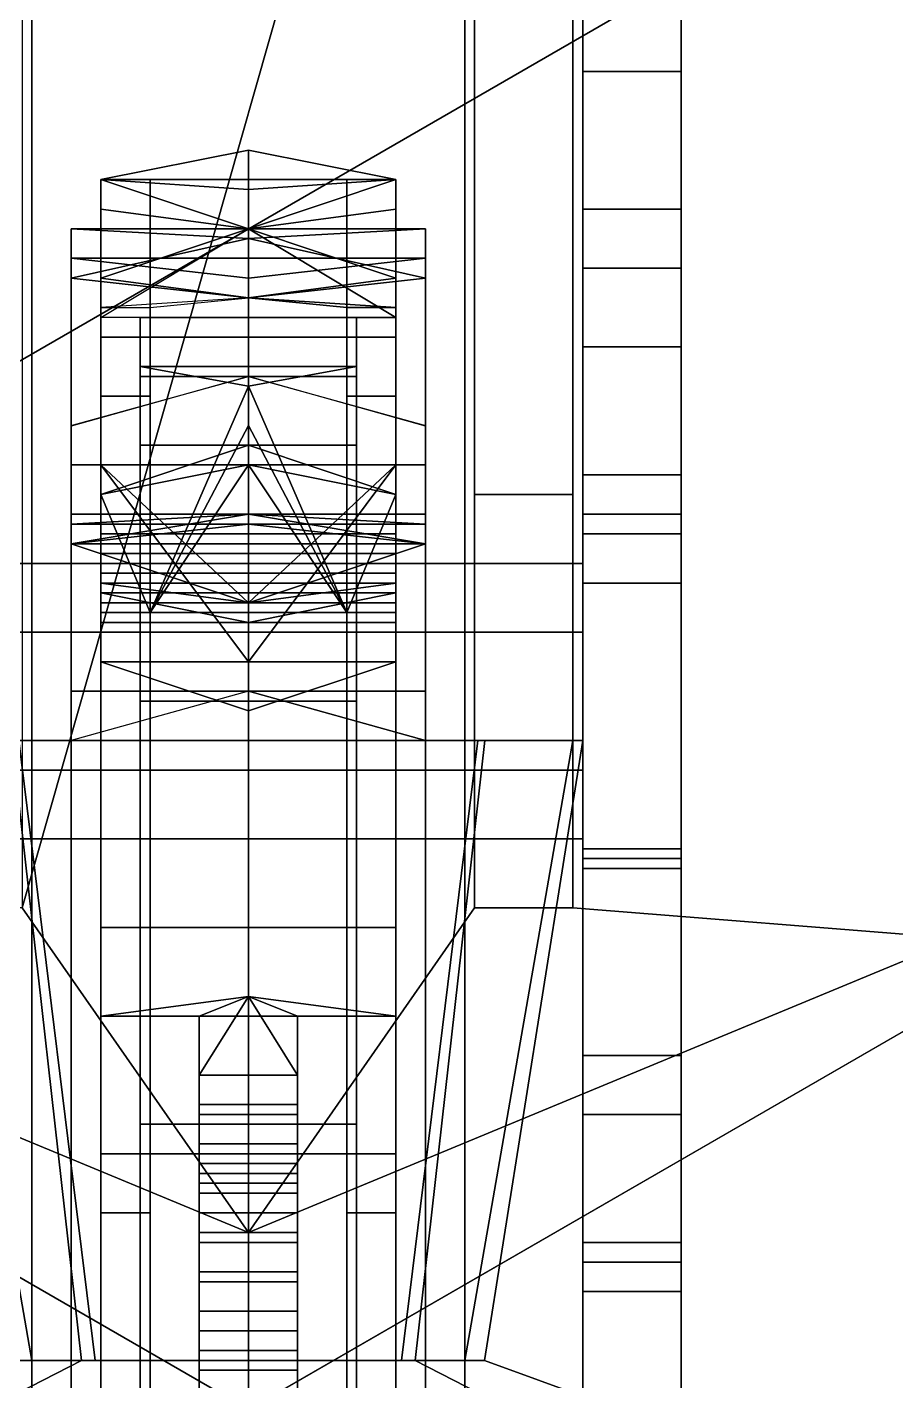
# Model space of a CAD drawing. Header units: millimetres. Extents: x -6 to 6, y -15 to 12.3.
# Drawn here: x -0.225 to 0.658, y -1.171 to 0.205 of the extents above; entities that cross this region are included whole.
import ezdxf

# ---------------------------------------------------------------- set-up
doc = ezdxf.new("R2010")
doc.units = ezdxf.units.MM
for name, color, linetype in [('ag42', 7, 'Continuous'), ('kpist', 7, 'Continuous'), ('ks_m36', 7, 'Continuous'), ('ks_m36_tripod', 3, 'Continuous'), ('ks_turret', 2, 'Continuous'), ('partisan_rifle', 7, 'Continuous'), ('pistol1', 7, 'Continuous'), ('pistol2', 2, 'Continuous'), ('pvg_m42', 7, 'Continuous'), ('rifles_common', 3, 'Continuous')]:
    doc.layers.add(name, color=color, linetype=linetype)

msp = doc.modelspace()

# ---------------------------------------------------------------- linework, layer by layer
at = {"layer": 'ag42'}
for points in [[(-0.18, -0.29, 0.84), (-0.18, -0.29, 0.84), (-0.18, -0.29, 1.23), (-0.18, -0.24, 1.23)], [(0.18, -0.24, 1.23), (0.18, -0.29, 0.84), (-0.18, -0.29, 0.84), (-0.18, -0.24, 1.23)], [(-0.18, -0.24, 1.23), (-0.18, -0.29, 1.23), (0, -0.29, 1.32), (0, -0.24, 1.27)], [(0, -0.24, 1.27), (0.18, -0.24, 1.23), (-0.18, -0.24, 1.23), (0, -0.24, 1.27)], [(0, -0.24, 1.27), (0, -0.29, 1.32), (0.18, -0.29, 1.23), (0.18, -0.24, 1.23)], [(0.18, -0.29, 1.23), (0.18, -0.29, 0.84), (0.18, -0.29, 0.84), (0.18, -0.24, 1.23)], [(-0.18, -0.29, 0.84), (-0.18, -0.3, 0.43), (-0.18, -0.3, 1.23), (-0.18, -0.29, 1.23)], [(0.18, -0.29, 0.84), (0.18, -0.3, 0.43), (-0.18, -0.3, 0.43), (-0.18, -0.29, 0.84)], [(-0.18, -0.29, 1.23), (-0.18, -0.3, 1.23), (0, -0.29, 1.32)], [(-0.18, -0.3, 1.23), (-0.18, -0.32, 1.23), (0, -0.29, 1.32)], [(-0.18, -0.32, 1.23), (-0.18, -0.47, 1.23), (0, -0.47, 1.32), (0, -0.29, 1.32)], [(-0.18, -0.3, 0.43), (-0.18, -0.32, 0.38), (-0.18, -0.32, 1.23), (-0.18, -0.3, 1.23)], [(0.18, -0.3, 0.43), (0, -0.3, 0.36), (0, -0.3, 0.36), (-0.18, -0.3, 0.43)], [(-0.18, -0.3, 0.43), (0, -0.3, 0.36), (0, -0.3, 0.36), (-0.18, -0.32, 0.38)], [(0, -0.3, 0.36), (0, -0.32, 0.3), (0, -0.32, 0.3), (-0.18, -0.32, 0.38)], [(0, -0.29, 1.32), (0, -0.47, 1.32), (0.18, -0.47, 1.23), (0.18, -0.32, 1.23)], [(0.18, -0.3, 1.23), (0, -0.29, 1.32), (0.18, -0.32, 1.23)], [(0.18, -0.29, 1.23), (0, -0.29, 1.32), (0.18, -0.3, 1.23)], [(0.18, -0.3, 0.43), (0.18, -0.32, 0.38), (0.18, -0.32, 0.38), (0, -0.3, 0.36)], [(0, -0.3, 0.36), (0.18, -0.32, 0.38), (0.18, -0.32, 0.38), (0, -0.32, 0.3)], [(0.18, -0.3, 1.23), (0.18, -0.3, 0.43), (0.18, -0.29, 0.84), (0.18, -0.29, 1.23)], [(0.18, -0.32, 1.23), (0.18, -0.32, 0.38), (0.18, -0.3, 0.43), (0.18, -0.3, 1.23)], [(-0.18, -0.32, 0.38), (-0.18, -0.47, 0.42), (-0.18, -0.47, 1.23), (-0.18, -0.32, 1.23)], [(0, -0.38, 0.27), (0, -0.47, 0.27), (-0.18, -0.47, 0.42), (-0.18, -0.32, 0.38)], [(-0.18, -0.32, 0.38), (0, -0.32, 0.3), (0, -0.32, 0.3), (0, -0.38, 0.27)], [(0.18, -0.32, 0.38), (0.18, -0.47, 0.42), (0, -0.47, 0.27), (0, -0.38, 0.27)], [(0, -0.32, 0.3), (0.18, -0.32, 0.38), (0.18, -0.32, 0.38), (0, -0.38, 0.27)], [(0.18, -0.47, 1.23), (0.18, -0.47, 0.42), (0.18, -0.32, 0.38), (0.18, -0.32, 1.23)], [(-0.18, -0.47, 0.42), (-0.18, -0.52, 0.42), (-0.18, -0.52, 1.23), (-0.18, -0.47, 1.23)], [(-0.18, -0.52, 1.23), (-0.18, -1.8, 1.27), (0, -2.2, 1.39), (0, -0.47, 1.32)], [(0, -0.47, 0.27), (0, -0.52, 0.27), (-0.18, -0.52, 0.42), (-0.18, -0.47, 0.42)], [(0.18, -0.47, 0.42), (0.18, -0.52, 0.42), (0, -0.52, 0.27), (0, -0.47, 0.27)], [(0, -0.47, 1.32), (0, -2.2, 1.39), (0.18, -1.8, 1.27), (0.18, -0.52, 1.23)], [(0, -0.47, 1.32), (0.18, -0.52, 1.23), (0.18, -0.47, 1.23)], [(0.18, -0.52, 1.23), (0.18, -0.52, 0.42), (0.18, -0.47, 0.42), (0.18, -0.47, 1.23)], [(-0.18, -0.52, 0.42), (-0.18, -1.8, 0.72), (-0.18, -1.8, 1.27), (-0.18, -0.52, 1.23)], [(0, -0.52, 0.27), (0, -1.8, 0.6), (-0.18, -1.8, 0.72), (-0.18, -0.52, 0.42)], [(0.18, -0.52, 0.42), (0.18, -1.8, 0.72), (0, -1.8, 0.6), (0, -0.52, 0.27)], [(0.18, -1.8, 1.27), (0.18, -1.8, 0.72), (0.18, -0.52, 0.42), (0.18, -0.52, 1.23)]]:
    msp.add_3dface(points, dxfattribs=at)
at = {"layer": 'kpist'}
for points in [[(-0.18, 0, -0.93), (-0.18, -0.03, -1.16), (-0.18, -0.05, 0.07), (-0.18, 0, 0.07)], [(0.18, 0, 0.07), (0.18, 0, -0.93), (-0.18, 0, -0.93), (-0.18, 0, 0.07)], [(0.18, 0, -0.93), (0.18, -0.03, -1.16), (-0.18, -0.03, -1.16), (-0.18, 0, -0.93)], [(-0.18, 0, 0.07), (0, -0.01, 0.14), (0, -0.01, 0.14), (0.18, 0, 0.07)], [(-0.18, -0.05, 0.07), (0, -0.01, 0.14), (0, -0.01, 0.14), (-0.18, 0, 0.07)], [(-0.18, -0.05, 0.07), (0, -0.07, 0.19), (0, -0.07, 0.19), (0, -0.01, 0.14)], [(0.18, 0, 0.07), (0, -0.01, 0.14), (0, -0.01, 0.14), (0.18, -0.05, 0.07)], [(0, -0.01, 0.14), (0, -0.07, 0.19), (0, -0.07, 0.19), (0.18, -0.05, 0.07)], [(0.18, -0.05, 0.07), (0.18, -0.03, -1.16), (0.18, 0, -0.93), (0.18, 0, 0.07)], [(-0.18, -0.03, -1.16), (-0.18, -0.2, -1.12), (-0.18, -1.76, -0.12), (-0.18, -0.05, 0.07)], [(0.18, -0.03, -1.16), (0, -0.05, -1.24), (0, -0.05, -1.24), (-0.18, -0.03, -1.16)], [(0, -0.05, -1.24), (0, -0.15, -1.28), (-0.18, -0.2007, -1.1196), (-0.18, -0.03, -1.16)], [(0.18, -0.03, -1.16), (0.18, -0.2007, -1.1196), (0, -0.15, -1.28), (0, -0.05, -1.24)], [(0.18, -1.76, -0.12), (0.18, -0.2, -1.12), (0.18, -0.03, -1.16), (0.18, -0.05, 0.07)], [(-0.18, -0.05, 0.07), (-0.18, -1.76, -0.12), (0, -1.76, 0.03), (0, -0.07, 0.19)], [(0, -0.07, 0.19), (0, -1.76, 0.03), (0.18, -1.76, -0.12), (0.18, -0.05, 0.07)], [(0, -0.15, -1.28), (0, -2.1, -0.8), (-0.18, -2.1, -0.67), (-0.18, -0.2, -1.12)], [(0.18, -0.2, -1.12), (0.18, -2.1, -0.67), (0, -2.1, -0.8), (0, -0.15, -1.28)], [(-0.18, -0.2, -1.12), (-0.18, -2.1, -0.67), (-0.18, -2.1, -0.34), (-0.18, -1.76, -0.12)], [(0.18, -2.1, -0.34), (0.18, -2.1, -0.67), (0.18, -0.2, -1.12), (0.18, -1.76, -0.12)]]:
    msp.add_3dface(points, dxfattribs=at)
at = {"layer": 'ks_m36', "color": 3}
for points in [[(0.34, 4.4, 5.97), (0.34, 0.91, 5.97), (0.34, -0.12, 6.79), (0.34, 2.68, 6.79)], [(0.44, -0.12, 6.79), (0.44, 0.91, 5.97), (0.44, 4.4, 5.97), (0.44, 2.68, 6.79)], [(0.34, 2.68, 6.79), (0.34, -0.12, 6.79), (0.44, -0.12, 6.79), (0.44, 2.68, 6.79)], [(0.34, -0.12, 6.79), (0.34, 0.91, 5.97), (0.34, 0.25, 6.42), (0.34, 0.16, 6.5)], [(0.44, 0.25, 6.42), (0.44, 0.91, 5.97), (0.44, -0.12, 6.79), (0.44, 0.16, 6.5)], [(0.34, 0.02, 5.29), (0.34, 0.4, 5.48), (0.44, 0.4, 5.48), (0.44, 0.02, 5.29)], [(0.34, 0.25, 6.31), (0.34, 0.4, 5.48), (0.34, 0.02, 5.29), (0.34, -0.04, 6.05)], [(0.44, 0.02, 5.29), (0.44, 0.4, 5.48), (0.44, 0.25, 6.31), (0.44, -0.04, 6.05)], [(0.34, 0.16, 6.5), (0.34, 0.25, 6.42), (0.44, 0.25, 6.42), (0.44, 0.16, 6.5)], [(0.44, -0.04, 6.05), (0.44, 0.25, 6.31), (0.34, 0.25, 6.31), (0.34, -0.04, 6.05)], [(0.34, -0.63, 6.17), (0.34, -0.9, 6.33), (0.34, 0.16, 6.5), (0.34, -0.25, 6.17)], [(0.34, -0.25, 6.17), (0.34, 0.16, 6.5), (0.44, 0.16, 6.5), (0.44, -0.25, 6.17)], [(0.34, -0.9, 6.33), (0.34, -0.9, 6.33), (0.34, -0.12, 6.79), (0.34, 0.16, 6.5)], [(0.44, 0.16, 6.5), (0.44, -0.9, 6.33), (0.44, -0.63, 6.17), (0.44, -0.25, 6.17)], [(0.44, -0.12, 6.79), (0.44, -0.9, 6.33), (0.44, -0.9, 6.33), (0.44, 0.16, 6.5)], [(0.34, -0.04, 6.05), (0.34, 0.02, 5.29), (0.34, -0.36, 5.22), (0.34, -0.31, 5.95)], [(0.34, -0.36, 5.22), (0.34, 0.02, 5.29), (0.44, 0.02, 5.29), (0.44, -0.36, 5.22)], [(0.44, -0.36, 5.22), (0.44, 0.02, 5.29), (0.44, -0.04, 6.05), (0.44, -0.31, 5.95)], [(0.44, -0.31, 5.95), (0.44, -0.04, 6.05), (0.34, -0.04, 6.05), (0.34, -0.31, 5.95)], [(0.34, -0.9, 6.33), (0.34, -1.03, 6.33), (0.34, -0.84, 6.79), (0.34, -0.12, 6.79)], [(0.34, -0.12, 6.79), (0.34, -0.84, 6.79), (0.34, -0.65, 7.08), (0.34, -0.29, 7.08)], [(0.44, -0.29, 7.08), (0.44, -0.12, 6.79), (0.34, -0.12, 6.79), (0.34, -0.29, 7.08)], [(0.44, -0.84, 6.79), (0.44, -1.03, 6.33), (0.44, -0.9, 6.33), (0.44, -0.12, 6.79)], [(0.44, -0.65, 7.08), (0.44, -0.84, 6.79), (0.44, -0.12, 6.79), (0.44, -0.29, 7.08)], [(0.44, -0.25, 6.17), (0.44, -0.63, 6.17), (0.34, -0.63, 6.17), (0.34, -0.25, 6.17)], [(0.34, -0.29, 7.08), (0.34, -0.65, 7.08), (0.44, -0.65, 7.08), (0.44, -0.29, 7.08)], [(0.44, -0.64, 5.95), (0.44, -0.31, 5.95), (0.34, -0.31, 5.95), (0.34, -0.64, 5.95)], [(0.34, -0.31, 5.95), (0.34, -0.36, 5.22), (0.34, -0.63, 5.22), (0.34, -0.64, 5.95)], [(0.44, -0.63, 5.22), (0.44, -0.36, 5.22), (0.44, -0.31, 5.95), (0.44, -0.64, 5.95)], [(0.34, -0.63, 5.22), (0.34, -0.36, 5.22), (0.44, -0.36, 5.22), (0.44, -0.63, 5.22)], [(0.34, -0.64, 5.95), (0.34, -0.63, 5.22), (0.34, -1.05, 5.36), (0.34, -0.84, 6.02)], [(0.34, -1.05, 5.36), (0.34, -0.63, 5.22), (0.44, -0.63, 5.22), (0.44, -1.05, 5.36)], [(0.44, -0.63, 6.17), (0.44, -0.9, 6.33), (0.34, -0.9, 6.33), (0.34, -0.63, 6.17)], [(0.44, -1.05, 5.36), (0.44, -0.63, 5.22), (0.44, -0.64, 5.95), (0.44, -0.84, 6.02)], [(0.44, -0.84, 6.02), (0.44, -0.64, 5.95), (0.34, -0.64, 5.95), (0.34, -0.84, 6.02)], [(0.34, -0.65, 7.08), (0.34, -0.84, 6.79), (0.44, -0.84, 6.79), (0.44, -0.65, 7.08)], [(0.44, -1.08, 6.2), (0.44, -0.84, 6.02), (0.34, -0.84, 6.02), (0.34, -1.08, 6.2)], [(0.34, -0.84, 6.02), (0.34, -1.05, 5.36), (0.34, -1.52, 5.6), (0.34, -1.08, 6.2)], [(0.34, -1.03, 6.33), (0.34, -1.08, 6.28), (0.34, -2.33, 6.79), (0.34, -0.84, 6.79)], [(0.34, -0.84, 6.79), (0.34, -2.33, 6.79), (0.44, -2.33, 6.79), (0.44, -0.84, 6.79)], [(0.44, -1.52, 5.6), (0.44, -1.05, 5.36), (0.44, -0.84, 6.02), (0.44, -1.08, 6.2)], [(0.44, -2.33, 6.79), (0.44, -1.08, 6.28), (0.44, -1.03, 6.33), (0.44, -0.84, 6.79)], [(0.44, -0.9, 6.33), (0.44, -1.03, 6.33), (0.34, -1.03, 6.33), (0.34, -0.9, 6.33)], [(0.44, -1.03, 6.33), (0.44, -1.08, 6.28), (0.34, -1.08, 6.28), (0.34, -1.03, 6.33)], [(0.34, -1.52, 5.6), (0.34, -1.05, 5.36), (0.44, -1.05, 5.36), (0.44, -1.52, 5.6)], [(0.34, -1.08, 6.2), (0.34, -1.52, 5.6), (0.34, -1.6, 5.76), (0.34, -1.08, 6.28)], [(0.44, -1.08, 6.28), (0.44, -1.08, 6.2), (0.34, -1.08, 6.2), (0.34, -1.08, 6.28)], [(0.34, -1.08, 6.28), (0.34, -1.6, 5.76), (0.34, -2.33, 5.85), (0.34, -2.33, 6.79)], [(0.44, -1.6, 5.76), (0.44, -1.52, 5.6), (0.44, -1.08, 6.2), (0.44, -1.08, 6.28)], [(0.44, -2.33, 5.85), (0.44, -1.6, 5.76), (0.44, -1.08, 6.28), (0.44, -2.33, 6.79)]]:
    msp.add_3dface(points, dxfattribs=at)
at = {"layer": 'ks_m36'}
for points in [[(-0.22, 3.36, 6.54), (-0.22, -1.33, 6.54), (-0.22, -1.33, 7.54), (-0.22, 1.68, 7.54)], [(0.22, 3.36, 6.54), (0.22, -1.33, 6.54), (-0.22, -1.33, 6.54), (-0.22, 3.36, 6.54)], [(0.22, -1.33, 7.54), (0.22, -1.33, 6.54), (0.22, 3.36, 6.54), (0.22, 1.68, 7.54)], [(-0.22, 1.68, 7.54), (-0.22, -1.33, 7.54), (0.22, -1.33, 7.54), (0.22, 1.68, 7.54)], [(0.34, -0.41, 6.9112), (0.34, -0.34, 6.79), (-0.34, -0.34, 6.79), (-0.34, -0.41, 6.9112)], [(0.34, -0.34, 6.79), (0.34, -0.41, 6.6688), (-0.34, -0.41, 6.6688), (-0.34, -0.34, 6.79)], [(0.34, -0.55, 6.9112), (0.34, -0.41, 6.9112), (-0.34, -0.41, 6.9112), (-0.34, -0.55, 6.9112)], [(0.34, -0.41, 6.6688), (0.34, -0.55, 6.6688), (-0.34, -0.55, 6.6688), (-0.34, -0.41, 6.6688)], [(0.34, -0.62, 6.79), (0.34, -0.55, 6.9112), (-0.34, -0.55, 6.9112), (-0.34, -0.62, 6.79)], [(0.34, -0.55, 6.6688), (0.34, -0.62, 6.79), (-0.34, -0.62, 6.79), (-0.34, -0.55, 6.6688)]]:
    msp.add_3dface(points, dxfattribs=at)
at = {"layer": 'ks_m36_tripod'}
for points in [[(0, 1.2, 4.14), (-1.0392, 0.6, 4.14), (-1.0392, -0.6, 4.14), (1.0392, 0.6, 4.14)], [(1.0392, 0.6, 4.14), (-1.0392, -0.6, 4.14), (0, -1.2, 4.14), (1.0392, -0.6, 4.14)], [(-0.6992, -0.7963, 3.64), (0, -1.2, 3.64), (0, -1.2, 4.14), (-0.6992, -0.7963, 4.14)], [(0, -1.2, 3.64), (0.6992, -0.7963, 3.64), (0.6992, -0.7963, 4.14), (0, -1.2, 4.14)]]:
    msp.add_3dface(points, dxfattribs=at)
at = {"layer": 'ks_turret'}
for points in [[(0.23, 1.9, 4.67), (0.23, -0.69, 4.67), (0.23, 0.95, 5.3), (0.23, 1.9, 5.03)], [(0.33, 0.95, 5.3), (0.33, -0.69, 4.67), (0.33, 1.9, 4.67), (0.33, 1.9, 5.03)], [(0.23, 0.9247, 4.67), (0, 1.02, 4.67), (-0.23, 0.9247, 4.67), (-0.23, -0.69, 4.67)], [(0.23, 0.95, 5.3), (0.23, -0.69, 4.67), (0.23, -0.69, 6.64), (0.23, -0.27, 6.64)], [(0.33, -0.27, 6.64), (0.33, 0.95, 5.3), (0.23, 0.95, 5.3), (0.23, -0.27, 6.64)], [(0.33, -0.69, 6.64), (0.33, -0.69, 4.67), (0.33, 0.95, 5.3), (0.33, -0.27, 6.64)], [(0, -1.02, 4.67), (0.23, -0.69, 4.67), (0.23, 0.9247, 4.67), (-0.23, -0.69, 4.67)], [(0.7212, -0.7212, 4.67), (1.02, 0, 4.67), (0.33, 0.8833, 4.67), (0.33, -0.69, 4.67)], [(1.02, 0, 4.67), (0.7212, 0.7212, 4.67), (0.33, 0.8833, 4.67)], [(0.23, -0.27, 6.64), (0.23, -0.34, 6.64), (0.23, -0.34, 6.97), (0.23, -0.27, 6.97)], [(0.33, -0.27, 6.97), (0.33, -0.27, 6.64), (0.23, -0.27, 6.64), (0.23, -0.27, 6.97)], [(0.23, -0.27, 6.97), (0.23, -0.34, 6.97), (0.33, -0.34, 6.97), (0.33, -0.27, 6.97)], [(0.33, -0.34, 6.97), (0.33, -0.34, 6.64), (0.33, -0.27, 6.64), (0.33, -0.27, 6.97)], [(0.23, -0.34, 6.64), (0.23, -0.62, 6.64), (0.33, -0.62, 6.64), (0.33, -0.34, 6.64)], [(0.23, -0.34, 6.97), (0.23, -0.34, 6.64), (0.33, -0.34, 6.64), (0.33, -0.34, 6.97)], [(0.33, -0.62, 6.97), (0.33, -0.62, 6.64), (0.23, -0.62, 6.64), (0.23, -0.62, 6.97)], [(0.23, -0.62, 6.64), (0.23, -0.69, 6.64), (0.23, -0.69, 6.97), (0.23, -0.62, 6.97)], [(0.23, -0.62, 6.97), (0.23, -0.69, 6.97), (0.33, -0.69, 6.97), (0.33, -0.62, 6.97)], [(0.33, -0.69, 6.97), (0.33, -0.69, 6.64), (0.33, -0.62, 6.64), (0.33, -0.62, 6.97)], [(-0.7212, -0.7212, 4.67), (0, -1.02, 4.67), (-0.23, -0.69, 4.67), (-0.33, -0.69, 4.67)], [(0, -1.02, 4.67), (0.7212, -0.7212, 4.67), (0.33, -0.69, 4.67), (0.23, -0.69, 4.67)], [(0.23, -0.69, 6.64), (0.23, -0.69, 4.67), (0.33, -0.69, 4.67), (0.33, -0.69, 6.64)], [(0.23, -0.69, 6.97), (0.23, -0.69, 6.64), (0.33, -0.69, 6.64), (0.33, -0.69, 6.97)], [(-0.7212, -0.7212, 4.14), (0, -1.02, 4.14), (0, -1.02, 4.67), (-0.7212, -0.7212, 4.67)], [(0, -1.02, 4.14), (0.7212, -0.7212, 4.14), (0.7212, -0.7212, 4.67), (0, -1.02, 4.67)]]:
    msp.add_3dface(points, dxfattribs=at)
at = {"layer": 'partisan_rifle'}
for points in [[(-0.11, -0.14, -1.6), (-0.11, -0.22, -1.6), (-0.11, -0.15, -0.47), (-0.11, -0.09, -1.01)], [(-0.11, -0.09, -1.01), (-0.11, -0.15, -0.47), (-0.11, -0.15, -0.47), (-0.11, -0.09, -0.53)], [(-0.11, -0.09, -0.53), (-0.11, -0.15, -0.47), (0, -0.15, -0.38), (0, -0.09, -0.42)], [(0.11, -0.14, -1.6), (-0.11, -0.14, -1.6), (-0.11, -0.09, -1.01), (0.11, -0.09, -1.01)], [(0.11, -0.09, -1.01), (-0.11, -0.09, -1.01), (-0.11, -0.09, -0.53), (0.11, -0.09, -0.53)], [(0, -0.09, -0.42), (0, -0.15, -0.38), (0.11, -0.15, -0.47), (0.11, -0.09, -0.53)], [(0.11, -0.22, -1.6), (0.11, -0.14, -1.6), (0.11, -0.09, -1.01), (0.11, -0.15, -0.47)], [(0.11, -0.15, -0.47), (0.11, -0.09, -1.01), (0.11, -0.09, -0.53), (0.11, -0.15, -0.47)], [(0, -0.16, -1.72), (0, -0.22, -1.72), (-0.11, -0.22, -1.6), (-0.11, -0.14, -1.6)], [(0, -0.16, -1.72), (-0.11, -0.14, -1.6), (-0.11, -0.14, -1.6), (0.11, -0.14, -1.6)], [(-0.11, -0.22, -1.6), (-0.11, -0.91, -1.39), (-0.11, -0.48, -0.41), (-0.11, -0.15, -0.47)], [(-0.11, -0.15, -0.47), (-0.11, -0.48, -0.41), (0, -0.48, -0.32), (0, -0.15, -0.38)], [(0, -0.22, -1.72), (0, -0.16, -1.72), (0.11, -0.14, -1.6), (0.11, -0.22, -1.6)], [(0, -0.15, -0.38), (0, -0.48, -0.32), (0.11, -0.48, -0.41), (0.11, -0.15, -0.47)], [(0.11, -0.91, -1.39), (0.11, -0.22, -1.6), (0.11, -0.15, -0.47), (0.11, -0.48, -0.41)], [(0, -0.22, -1.72), (0, -0.91, -1.51), (-0.11, -0.91, -1.39), (-0.11, -0.22, -1.6)], [(0, -0.91, -1.51), (0, -0.22, -1.72), (0.11, -0.22, -1.6), (0.11, -0.91, -1.39)], [(-0.11, -0.91, -1.39), (-0.11, -1.87, -1.13), (-0.11, -1.58, -0.34), (-0.11, -0.48, -0.41)], [(-0.11, -0.48, -0.41), (-0.11, -1.58, -0.34), (0, -1.58, -0.27), (0, -0.48, -0.32)], [(0, -0.48, -0.32), (0, -1.58, -0.27), (0.11, -1.58, -0.34), (0.11, -0.48, -0.41)], [(0.11, -1.87, -1.13), (0.11, -0.91, -1.39), (0.11, -0.48, -0.41), (0.11, -1.58, -0.34)], [(0, -0.91, -1.51), (0, -1.87, -1.22), (-0.11, -1.87, -1.13), (-0.11, -0.91, -1.39)], [(0, -1.87, -1.22), (0, -0.91, -1.51), (0.11, -0.91, -1.39), (0.11, -1.87, -1.13)]]:
    msp.add_3dface(points, dxfattribs=at)
at = {"layer": 'pistol1'}
for points in [[(0, 0.08, -0.98), (0, 0.08, -0.98), (-0.15, 0.05, -0.99), (0, 0.04, -0.88)], [(0, 0.08, -0.98), (0, 0.08, -1.1), (-0.15, 0.05, -1.12), (-0.15, 0.05, -0.99)], [(0, 0.08, -1.1), (0.15, 0.05, -1.12), (-0.15, 0.05, -1.12), (0, 0.08, -1.1)], [(0.15, 0.05, -0.99), (0.15, 0.05, -1.12), (0, 0.08, -1.1), (0, 0.08, -0.98)], [(0.15, 0.05, -0.99), (0.15, 0.05, -0.99), (0, 0.08, -0.98), (0, 0.04, -0.88)], [(-0.15, 0.05, -0.14), (-0.15, -1.34, -0.14), (-0.15, -1.34, 0.01), (-0.15, 0.05, 0.01)], [(0.15, 0.05, 0.01), (0.15, 0.05, -0.14), (-0.15, 0.05, -0.14), (-0.15, 0.05, 0.01)], [(-0.15, 0.05, -0.99), (-0.15, -0.37, -1.09), (-0.15, -0.71, -0.52), (-0.15, -0.09, -0.77)], [(-0.15, 0.05, -1.12), (-0.15, -0.36, -1.15), (-0.15, -0.37, -1.09), (-0.15, 0.05, -0.99)], [(0.15, 0.05, -1.12), (0.15, -0.31, -1.25), (-0.15, -0.31, -1.25), (-0.15, 0.05, -1.12)], [(-0.15, -0.31, -1.25), (-0.15, -0.36, -1.19), (-0.15, -0.36, -1.15), (-0.15, 0.05, -1.12)], [(0, 0.05, -0.14), (0, 0, -0.22), (-0.15, 0.05, -0.14)], [(-0.15, 0.05, -0.14), (0, 0, -0.22), (-0.15, 0.02, -0.14)], [(0, 0, -0.81), (0, 0.04, -0.88), (-0.15, 0.05, -0.99), (-0.15, -0.09, -0.77)], [(-0.15, 0.05, 0.01), (-0.15, -0.11, 0.01), (-0.1, -0.11, 0.01), (-0.1, 0.05, 0.01)], [(-0.1, 0.05, 0.01), (-0.1, -0.11, 0.01), (-0.1, -0.11, 0.13), (-0.1, 0.05, 0.13)], [(0.1, 0.05, 0.13), (0.1, 0.05, 0.01), (-0.1, 0.05, 0.01), (-0.1, 0.05, 0.13)], [(-0.1, 0.05, 0.13), (-0.1, -0.11, 0.13), (0.1, -0.11, 0.13), (0.1, 0.05, 0.13)], [(0.15, -0.09, -0.77), (0.15, 0.05, -0.99), (0, 0.04, -0.88), (0, 0, -0.81)], [(0, 0.05, -0.14), (0.15, 0.05, -0.14), (0, 0, -0.22)], [(0.15, 0.05, -0.14), (0.15, 0.02, -0.14), (0, 0, -0.22)], [(0.1, -0.11, 0.13), (0.1, -0.11, 0.01), (0.1, 0.05, 0.01), (0.1, 0.05, 0.13)], [(0.1, 0.05, 0.01), (0.1, -0.11, 0.01), (0.15, -0.11, 0.01), (0.15, 0.05, 0.01)], [(0.15, -1.34, 0.01), (0.15, -1.34, -0.14), (0.15, 0.05, -0.14), (0.15, 0.05, 0.01)], [(0.15, -0.71, -0.52), (0.15, -0.37, -1.09), (0.15, 0.05, -0.99), (0.15, -0.09, -0.77)], [(0.15, -0.37, -1.09), (0.15, -0.36, -1.15), (0.15, 0.05, -1.12), (0.15, 0.05, -0.99)], [(0.15, -0.36, -1.15), (0.15, -0.36, -1.19), (0.15, -0.31, -1.25), (0.15, 0.05, -1.12)], [(-0.15, -0.05, -0.2), (-0.15, -0.08, -0.2), (-0.15, -0.17, -0.14), (-0.15, 0.02, -0.14)], [(-0.15, 0.02, -0.14), (0, 0, -0.22), (-0.15, -0.05, -0.2)], [(0.15, 0.02, -0.14), (0.15, -0.05, -0.2), (0, 0, -0.22)], [(0.15, -0.17, -0.14), (0.15, -0.08, -0.2), (0.15, -0.05, -0.2), (0.15, 0.02, -0.14)], [(0, 0, -0.22), (0, -0.07, -0.26), (-0.15, -0.05, -0.2)], [(0, 0, -0.22), (0.15, -0.05, -0.2), (0, -0.07, -0.26)], [(0.15, -0.09, -0.77), (0.15, -0.09, -0.77), (0, 0, -0.81), (0, -0.09, -0.75)], [(-0.15, -0.05, -0.2), (0, -0.07, -0.26), (-0.15, -0.08, -0.2)], [(0.15, -0.05, -0.2), (0.15, -0.08, -0.2), (0, -0.07, -0.26)], [(-0.1, -0.08, -0.2), (-0.1, -0.17, -0.14), (-0.15, -0.17, -0.14), (-0.15, -0.08, -0.2)], [(0.15, -0.08, -0.2), (0.1, -0.08, -0.2), (0, -0.07, -0.26)], [(0.15, -0.08, -0.2), (0.15, -0.17, -0.14), (0.1, -0.17, -0.14), (0.1, -0.08, -0.2)], [(-0.15, -0.09, -0.77), (-0.15, -0.71, -0.52), (-0.15, -0.8, -0.48), (-0.15, -0.27, -0.48)], [(0, -0.22, -0.53), (0, -0.09, -0.75), (-0.15, -0.09, -0.77), (-0.15, -0.27, -0.48)], [(0.15, -0.27, -0.48), (0.15, -0.09, -0.77), (0, -0.09, -0.75), (0, -0.22, -0.53)], [(0.15, -0.8, -0.48), (0.15, -0.71, -0.52), (0.15, -0.09, -0.77), (0.15, -0.27, -0.48)], [(0.15, -0.11, 0.17), (0.1, -0.11, 0.13), (-0.1, -0.11, 0.13), (-0.15, -0.11, 0.17)], [(-0.15, -0.11, 0.01), (-0.15, -0.34, 0.01), (-0.15, -0.34, 0.17), (-0.15, -0.11, 0.17)], [(-0.15, -0.11, 0.17), (-0.15, -0.34, 0.17), (0.15, -0.34, 0.17), (0.15, -0.11, 0.17)], [(-0.1, -0.11, 0.01), (-0.15, -0.11, 0.01), (-0.15, -0.11, 0.17), (-0.1, -0.11, 0.13)], [(0.15, -0.11, 0.17), (0.15, -0.11, 0.01), (0.1, -0.11, 0.01), (0.1, -0.11, 0.13)], [(0.15, -0.34, 0.17), (0.15, -0.34, 0.01), (0.15, -0.11, 0.01), (0.15, -0.11, 0.17)], [(0, -0.16, -0.26), (0, -0.2, -0.28), (0, -0.2, -0.28), (-0.1, -0.39, -0.24)], [(0.1, -0.39, -0.24), (0, -0.2, -0.28), (0, -0.2, -0.28), (0, -0.16, -0.26)], [(-0.1, -0.17, -0.14), (-0.1, -0.38, -0.14), (-0.15, -0.38, -0.14), (-0.15, -0.17, -0.14)], [(0.15, -0.17, -0.14), (0.15, -0.38, -0.14), (0.1, -0.38, -0.14), (0.1, -0.17, -0.14)], [(0, -0.2, -0.28), (0, -0.24, -0.37), (0, -0.24, -0.37), (-0.1, -0.39, -0.24)], [(0.1, -0.39, -0.24), (0, -0.24, -0.37), (0, -0.24, -0.37), (0, -0.2, -0.28)], [(0, -0.22, -0.53), (-0.15, -0.27, -0.48), (-0.15, -0.27, -0.48), (0, -0.24, -0.45)], [(0, -0.24, -0.45), (0.15, -0.27, -0.48), (0.15, -0.27, -0.48), (0, -0.22, -0.53)], [(0, -0.24, -0.37), (-0.15, -0.27, -0.48), (-0.15, -0.27, -0.48), (-0.1, -0.39, -0.24)], [(0, -0.24, -0.45), (-0.15, -0.27, -0.48), (-0.15, -0.27, -0.48), (0, -0.24, -0.37)], [(0.1, -0.39, -0.24), (0.15, -0.27, -0.48), (0.15, -0.27, -0.48), (0, -0.24, -0.37)], [(0, -0.24, -0.37), (0.15, -0.27, -0.48), (0.15, -0.27, -0.48), (0, -0.24, -0.45)], [(-0.15, -0.27, -0.48), (-0.15, -0.8, -0.48), (-0.15, -0.94, -0.24), (-0.15, -0.39, -0.24)], [(-0.1, -0.39, -0.24), (-0.15, -0.27, -0.48), (-0.15, -0.27, -0.48), (-0.15, -0.39, -0.24)], [(0.15, -0.39, -0.24), (0.15, -0.27, -0.48), (0.15, -0.27, -0.48), (0.1, -0.39, -0.24)], [(0.15, -0.94, -0.24), (0.15, -0.8, -0.48), (0.15, -0.27, -0.48), (0.15, -0.39, -0.24)], [(-0.15, -0.33, -1.26), (-0.15, -0.35, -1.23), (-0.15, -0.36, -1.19), (-0.15, -0.31, -1.25)], [(0.15, -0.31, -1.25), (0.15, -0.33, -1.26), (-0.15, -0.33, -1.26), (-0.15, -0.31, -1.25)], [(0.15, -0.36, -1.19), (0.15, -0.35, -1.23), (0.15, -0.33, -1.26), (0.15, -0.31, -1.25)], [(0.15, -0.33, -1.26), (0.15, -0.37, -1.27), (-0.15, -0.37, -1.27), (-0.15, -0.33, -1.26)], [(-0.15, -0.37, -1.27), (-0.15, -0.37, -1.24), (-0.15, -0.35, -1.23), (-0.15, -0.33, -1.26)], [(0.15, -0.35, -1.23), (0.15, -0.37, -1.24), (0.15, -0.37, -1.27), (0.15, -0.33, -1.26)], [(-0.15, -0.34, 0.17), (-0.15, -0.34, 0.01), (0.15, -0.34, 0.01), (0.15, -0.34, 0.17)], [(-0.15, -0.34, 0.01), (-0.15, -1.34, 0.01), (-0.1, -1.24, 0.01), (-0.1, -0.34, 0.01)], [(0.1, -0.34, 0.01), (0.1, -1.24, 0.01), (0.15, -1.34, 0.01), (0.15, -0.34, 0.01)], [(-0.15, -0.36, -1.19), (-0.15, -0.35, -1.23), (0.15, -0.35, -1.23), (0.15, -0.36, -1.19)], [(-0.15, -0.35, -1.23), (-0.15, -0.37, -1.24), (0.15, -0.37, -1.24), (0.15, -0.35, -1.23)], [(-0.15, -0.37, -1.09), (-0.15, -0.36, -1.15), (0, -0.38, -1.14), (0, -0.4, -1.07)], [(-0.15, -0.36, -1.15), (-0.15, -0.36, -1.19), (0, -0.38, -1.18), (0, -0.38, -1.14)], [(0, -0.38, -1.18), (-0.15, -0.36, -1.19), (0.15, -0.36, -1.19), (0, -0.38, -1.18)], [(-0.15, -0.4, -1.24), (-0.15, -0.38, -1.2), (-0.15, -0.37, -1.24), (-0.15, -0.37, -1.27)], [(-0.15, -0.37, -1.24), (-0.15, -0.38, -1.2), (0.15, -0.38, -1.2), (0.15, -0.37, -1.24)], [(0.15, -0.37, -1.27), (0.15, -0.4, -1.24), (-0.15, -0.4, -1.24), (-0.15, -0.37, -1.27)], [(-0.15, -0.71, -0.52), (-0.15, -0.37, -1.09), (0, -0.4, -1.07), (0, -0.71, -0.59)], [(0, -0.4, -1.07), (0, -0.38, -1.14), (0.15, -0.36, -1.15), (0.15, -0.37, -1.09)], [(0, -0.38, -1.14), (0, -0.38, -1.18), (0.15, -0.36, -1.19), (0.15, -0.36, -1.15)], [(0, -0.71, -0.59), (0, -0.4, -1.07), (0.15, -0.37, -1.09), (0.15, -0.71, -0.52)], [(0.15, -0.37, -1.24), (0.15, -0.38, -1.2), (0.15, -0.4, -1.24), (0.15, -0.37, -1.27)], [(-0.15, -0.39, -0.24), (-0.15, -0.94, -0.24), (-0.15, -1, -0.14), (-0.15, -0.38, -0.14)], [(-0.15, -0.38, -1.2), (-0.15, -0.39, -1.19), (0.15, -0.39, -1.19), (0.15, -0.38, -1.2)], [(-0.15, -0.4, -1.2), (-0.15, -0.39, -1.19), (-0.15, -0.38, -1.2), (-0.15, -0.4, -1.24)], [(-0.1, -0.38, -0.14), (-0.1, -0.39, -0.24), (-0.15, -0.39, -0.24), (-0.15, -0.38, -0.14)], [(0.15, -0.38, -0.14), (0.15, -0.39, -0.24), (0.1, -0.39, -0.24), (0.1, -0.38, -0.14)], [(0.15, -1, -0.14), (0.15, -0.94, -0.24), (0.15, -0.39, -0.24), (0.15, -0.38, -0.14)], [(0.15, -0.38, -1.2), (0.15, -0.39, -1.19), (0.15, -0.4, -1.2), (0.15, -0.4, -1.24)], [(0.15, -0.4, -1.2), (0.15, -0.39, -1.19), (-0.15, -0.39, -1.19), (-0.15, -0.4, -1.2)], [(0.15, -0.4, -1.24), (0.15, -0.4, -1.2), (-0.15, -0.4, -1.2), (-0.15, -0.4, -1.24)], [(-0.15, -0.8, -0.48), (-0.15, -0.71, -0.52), (0, -0.71, -0.59), (0, -0.78, -0.51)], [(0, -0.78, -0.51), (0, -0.71, -0.59), (0.15, -0.71, -0.52), (0.15, -0.8, -0.48)], [(-0.15, -0.94, -0.24), (-0.15, -0.8, -0.48), (-0.05, -0.8, -0.48), (-0.05, -0.94, -0.24)], [(0.05, -0.94, -0.24), (0.05, -0.8, -0.48), (0.15, -0.8, -0.48), (0.15, -0.94, -0.24)], [(-0.15, -1, -0.14), (-0.15, -0.94, -0.24), (-0.1, -0.94, -0.24), (-0.1, -1, -0.14)], [(0.1, -1, -0.14), (0.1, -0.94, -0.24), (0.15, -0.94, -0.24), (0.15, -1, -0.14)], [(-0.15, -1.34, -0.14), (-0.15, -1, -0.14), (-0.1, -1, -0.14), (-0.1, -1.34, -0.14)], [(0.1, -1.34, -0.14), (0.1, -1, -0.14), (0.15, -1, -0.14), (0.15, -1.34, -0.14)]]:
    msp.add_3dface(points, dxfattribs=at)
at = {"layer": 'pistol2', "color": 2}
for points in [[(0, -0.07, -0.26), (0, -0.16, -0.26), (-0.1, -0.39, -0.24), (-0.1, -0.08, -0.2)], [(-0.1, -0.08, -0.2), (-0.1, -0.39, -0.24), (-0.1, -0.38, -0.14), (-0.1, -0.17, -0.14)], [(0.1, -0.08, -0.2), (0.1, -0.39, -0.24), (0, -0.16, -0.26), (0, -0.07, -0.26)], [(0.1, -0.38, -0.14), (0.1, -0.39, -0.24), (0.1, -0.08, -0.2), (0.1, -0.17, -0.14)], [(-0.1, -0.34, 0.01), (-0.1, -0.34, 0.01), (-0.1, -0.4, 0.11), (-0.1, -0.34, 0.17)], [(-0.1, -0.34, 0.17), (-0.1, -0.4, 0.11), (0.1, -0.4, 0.11), (0.1, -0.34, 0.17)], [(-0.1, -0.34, 0.01), (-0.1, -1.24, 0.01), (-0.1, -1.19, 0.11), (-0.1, -0.4, 0.11)], [(0.1, -0.4, 0.11), (0.1, -0.34, 0.01), (0.1, -0.34, 0.01), (0.1, -0.34, 0.17)], [(0.1, -1.19, 0.11), (0.1, -1.24, 0.01), (0.1, -0.34, 0.01), (0.1, -0.4, 0.11)], [(-0.1, -0.4, 0.11), (-0.1, -1.19, 0.11), (0.1, -1.19, 0.11), (0.1, -0.4, 0.11)], [(-0.15, -0.8, -0.48), (0, -0.78, -0.51), (0, -0.78, -0.51), (-0.05, -0.8, -0.48)], [(-0.05, -0.86, -0.48), (0, -0.78, -0.51), (0, -0.78, -0.51), (0.05, -0.86, -0.48)], [(-0.05, -0.8, -0.48), (0, -0.78, -0.51), (0, -0.78, -0.51), (-0.05, -0.86, -0.48)], [(0.05, -0.86, -0.48), (0, -0.78, -0.51), (0, -0.78, -0.51), (0.05, -0.8, -0.48)], [(0.05, -0.8, -0.48), (0, -0.78, -0.51), (0, -0.78, -0.51), (0.15, -0.8, -0.48)], [(-0.05, -0.89, -0.4), (-0.05, -0.8, -0.48), (-0.05, -0.86, -0.48), (-0.05, -0.9, -0.44)], [(0.05, -0.89, -0.36), (0.05, -0.8, -0.48), (-0.05, -0.8, -0.48), (-0.05, -0.89, -0.36)], [(-0.05, -0.89, -0.36), (-0.05, -0.8, -0.48), (-0.05, -0.8, -0.48), (-0.05, -0.89, -0.4)], [(-0.05, -0.8, -0.48), (-0.05, -0.8, -0.48), (0.05, -0.8, -0.48)], [(-0.05, -0.89, -0.36), (-0.05, -0.95, -0.28), (-0.05, -0.94, -0.24), (-0.05, -0.8, -0.48)], [(0.05, -0.8, -0.48), (0.05, -0.89, -0.36), (-0.05, -0.89, -0.36), (-0.05, -0.8, -0.48)], [(0.05, -0.86, -0.48), (0.05, -0.8, -0.48), (0.05, -0.89, -0.4), (0.05, -0.9, -0.44)], [(0.05, -0.8, -0.48), (0.05, -0.8, -0.48), (0.05, -0.89, -0.36), (0.05, -0.89, -0.4)], [(0.05, -0.94, -0.24), (0.05, -0.95, -0.28), (0.05, -0.89, -0.36), (0.05, -0.8, -0.48)], [(-0.05, -0.9, -0.44), (-0.05, -0.86, -0.48), (-0.05, -0.91, -0.5), (-0.05, -0.93, -0.48)], [(-0.05, -0.91, -0.5), (-0.05, -0.86, -0.48), (0.05, -0.86, -0.48), (0.05, -0.91, -0.5)], [(0.05, -0.91, -0.5), (0.05, -0.86, -0.48), (0.05, -0.9, -0.44), (0.05, -0.93, -0.48)], [(0.05, -0.9, -0.44), (0.05, -0.89, -0.4), (-0.05, -0.89, -0.4), (-0.05, -0.9, -0.44)], [(0.05, -0.89, -0.4), (0.05, -0.89, -0.36), (-0.05, -0.89, -0.36), (-0.05, -0.89, -0.4)], [(0.05, -0.89, -0.36), (0.05, -0.95, -0.28), (-0.05, -0.95, -0.28), (-0.05, -0.89, -0.36)], [(0.05, -0.93, -0.48), (0.05, -0.9, -0.44), (-0.05, -0.9, -0.44), (-0.05, -0.93, -0.48)], [(-0.05, -0.93, -0.48), (-0.05, -0.91, -0.5), (-0.05, -0.96, -0.53), (-0.05, -0.98, -0.52)], [(-0.05, -0.96, -0.53), (-0.05, -0.91, -0.5), (0.05, -0.91, -0.5), (0.05, -0.96, -0.53)], [(0.05, -0.96, -0.53), (0.05, -0.91, -0.5), (0.05, -0.93, -0.48), (0.05, -0.98, -0.52)], [(0.05, -0.98, -0.52), (0.05, -0.93, -0.48), (-0.05, -0.93, -0.48), (-0.05, -0.98, -0.52)], [(0.05, -0.95, -0.28), (0.05, -0.93, -0.35), (-0.05, -0.93, -0.35), (-0.05, -0.95, -0.28)], [(-0.05, -0.93, -0.35), (-0.05, -1, -0.35), (-0.05, -1.06, -0.28), (-0.05, -0.95, -0.28)], [(-0.05, -0.93, -0.42), (-0.05, -1, -0.41), (-0.05, -1, -0.35), (-0.05, -0.93, -0.35)], [(0.05, -0.93, -0.35), (0.05, -0.93, -0.42), (-0.05, -0.93, -0.42), (-0.05, -0.93, -0.35)], [(0.05, -0.93, -0.42), (0.05, -0.97, -0.48), (-0.05, -0.97, -0.48), (-0.05, -0.93, -0.42)], [(-0.05, -0.97, -0.48), (-0.05, -1.03, -0.47), (-0.05, -1, -0.41), (-0.05, -0.93, -0.42)], [(0.05, -1.06, -0.28), (0.05, -1, -0.35), (0.05, -0.93, -0.35), (0.05, -0.95, -0.28)], [(0.05, -1, -0.35), (0.05, -1, -0.41), (0.05, -0.93, -0.42), (0.05, -0.93, -0.35)], [(0.05, -1, -0.41), (0.05, -1.03, -0.47), (0.05, -0.97, -0.48), (0.05, -0.93, -0.42)], [(-0.1, -0.94, -0.24), (-0.1, -1.34, -0.24), (-0.1, -1.34, -0.14), (-0.1, -1, -0.14)], [(-0.05, -0.94, -0.24), (-0.05, -1.34, -0.24), (-0.1, -1.34, -0.24), (-0.1, -0.94, -0.24)], [(0.05, -0.94, -0.24), (0.05, -0.95, -0.28), (-0.05, -0.95, -0.28), (-0.05, -0.94, -0.24)], [(-0.05, -0.95, -0.28), (-0.05, -1.06, -0.28), (-0.05, -1.1, -0.24), (-0.05, -0.94, -0.24)], [(-0.05, -0.94, -0.24), (-0.05, -0.95, -0.28), (0.05, -0.95, -0.28), (0.05, -0.94, -0.24)], [(0.05, -1.1, -0.24), (0.05, -1.06, -0.28), (0.05, -0.95, -0.28), (0.05, -0.94, -0.24)], [(0.1, -1.34, -0.24), (0.05, -1.34, -0.24), (0.05, -0.94, -0.24), (0.1, -0.94, -0.24)], [(0.1, -1.34, -0.14), (0.1, -1.34, -0.24), (0.1, -0.94, -0.24), (0.1, -1, -0.14)], [(-0.05, -1.03, -0.56), (-0.05, -0.96, -0.53), (0.05, -0.96, -0.53), (0.05, -1.03, -0.56)], [(-0.05, -0.98, -0.52), (-0.05, -0.96, -0.53), (-0.05, -1.03, -0.56), (-0.05, -1.03, -0.54)], [(0.05, -1.03, -0.56), (0.05, -0.96, -0.53), (0.05, -0.98, -0.52), (0.05, -1.03, -0.54)], [(0.05, -0.97, -0.48), (0.05, -1.02, -0.51), (-0.05, -1.02, -0.51), (-0.05, -0.97, -0.48)], [(-0.05, -1.02, -0.51), (-0.05, -1.07, -0.49), (-0.05, -1.03, -0.47), (-0.05, -0.97, -0.48)], [(0.05, -1.03, -0.47), (0.05, -1.07, -0.49), (0.05, -1.02, -0.51), (0.05, -0.97, -0.48)], [(0.05, -1.03, -0.54), (0.05, -0.98, -0.52), (-0.05, -0.98, -0.52), (-0.05, -1.03, -0.54)], [(-0.05, -1.06, -0.28), (-0.05, -1, -0.35), (0.05, -1, -0.35), (0.05, -1.06, -0.28)], [(-0.05, -1, -0.35), (-0.05, -1, -0.41), (0.05, -1, -0.41), (0.05, -1, -0.35)], [(-0.05, -1, -0.41), (-0.05, -1.03, -0.47), (0.05, -1.03, -0.47), (0.05, -1, -0.41)], [(-0.05, -1.07, -0.52), (-0.05, -1.12, -0.5), (-0.05, -1.07, -0.49), (-0.05, -1.02, -0.51)], [(0.05, -1.02, -0.51), (0.05, -1.07, -0.52), (-0.05, -1.07, -0.52), (-0.05, -1.02, -0.51)], [(-0.05, -1.03, -0.54), (-0.05, -1.1, -0.56), (-0.05, -1.16, -0.55), (-0.05, -1.12, -0.54)], [(0.05, -1.12, -0.54), (0.05, -1.03, -0.54), (-0.05, -1.03, -0.54), (-0.05, -1.12, -0.54)], [(-0.05, -1.1, -0.56), (-0.05, -1.03, -0.56), (0.05, -1.03, -0.56), (0.05, -1.1, -0.56)], [(-0.05, -1.03, -0.54), (-0.05, -1.03, -0.56), (-0.05, -1.1, -0.56), (-0.05, -1.03, -0.54)], [(-0.05, -1.03, -0.47), (-0.05, -1.07, -0.49), (0.05, -1.07, -0.49), (0.05, -1.03, -0.47)], [(0.05, -1.07, -0.49), (0.05, -1.12, -0.5), (0.05, -1.07, -0.52), (0.05, -1.02, -0.51)], [(0.05, -1.16, -0.55), (0.05, -1.1, -0.56), (0.05, -1.03, -0.54), (0.05, -1.12, -0.54)], [(0.05, -1.1, -0.56), (0.05, -1.03, -0.56), (0.05, -1.03, -0.54)], [(-0.05, -1.1, -0.24), (-0.05, -1.06, -0.28), (0.05, -1.06, -0.28), (0.05, -1.1, -0.24)], [(-0.05, -1.07, -0.49), (-0.05, -1.12, -0.5), (0.05, -1.12, -0.5), (0.05, -1.07, -0.49)], [(0.05, -1.07, -0.52), (0.05, -1.12, -0.5), (-0.05, -1.12, -0.5), (-0.05, -1.07, -0.52)], [(-0.05, -1.16, -0.55), (-0.05, -1.1, -0.56), (0.05, -1.1, -0.56), (0.05, -1.16, -0.55)], [(0.05, -1.1, -0.24), (0.05, -1.14, -0.24), (-0.05, -1.14, -0.24), (-0.05, -1.1, -0.24)], [(-0.05, -1.12, -0.54), (-0.05, -1.16, -0.55), (-0.05, -1.22, -0.51), (-0.05, -1.21, -0.5)], [(0.05, -1.21, -0.5), (0.05, -1.12, -0.54), (-0.05, -1.12, -0.54), (-0.05, -1.21, -0.5)], [(0.05, -1.22, -0.51), (0.05, -1.16, -0.55), (0.05, -1.12, -0.54), (0.05, -1.21, -0.5)], [(-0.05, -1.2, -0.28), (-0.05, -1.3, -0.28), (-0.05, -1.34, -0.24), (-0.05, -1.14, -0.24)], [(0.05, -1.14, -0.24), (0.05, -1.2, -0.28), (-0.05, -1.2, -0.28), (-0.05, -1.14, -0.24)], [(0.05, -1.34, -0.24), (0.05, -1.3, -0.28), (0.05, -1.2, -0.28), (0.05, -1.14, -0.24)], [(-0.05, -1.22, -0.51), (-0.05, -1.16, -0.55), (0.05, -1.16, -0.55), (0.05, -1.22, -0.51)]]:
    msp.add_3dface(points, dxfattribs=at)
at = {"layer": 'pvg_m42'}
for points in [[(-0.2404, -0.52, 2.4404), (-0.34, -0.52, 2.2), (-0.24, -1.15, 2.2), (-0.1697, -1.15, 2.3697)], [(-0.34, -0.52, 2.2), (-0.2404, -0.52, 1.9596), (-0.1697, -1.15, 2.0303), (-0.24, -1.15, 2.2)], [(-0.33, -0.52, 2.2), (-0.2333, -0.52, 2.4333), (-0.1556, -1.15, 2.3556), (-0.22, -1.15, 2.2)], [(-0.2333, -0.52, 1.9667), (-0.33, -0.52, 2.2), (-0.22, -1.15, 2.2), (-0.1556, -1.15, 2.0444)], [(0, -0.52, 2.54), (-0.2404, -0.52, 2.4404), (-0.1697, -1.15, 2.3697), (0, -1.15, 2.44)], [(-0.2404, -0.52, 1.9596), (0, -0.52, 1.86), (0, -1.15, 1.96), (-0.1697, -1.15, 2.0303)], [(0, -0.52, 2.53), (-0.2333, -0.52, 2.4333), (-0.2404, -0.52, 2.4404), (0, -0.52, 2.54)], [(-0.2333, -0.52, 1.9667), (0, -0.52, 1.87), (0, -0.52, 1.86), (-0.2404, -0.52, 1.9596)], [(-0.2333, -0.52, 2.4333), (0, -0.52, 2.53), (0, -1.15, 2.42), (-0.1556, -1.15, 2.3556)], [(0, -0.52, 1.87), (-0.2333, -0.52, 1.9667), (-0.1556, -1.15, 2.0444), (0, -1.15, 1.98)], [(0, -0.52, 2.53), (0.2333, -0.52, 2.4333), (0.1556, -1.15, 2.3556), (0, -1.15, 2.42)], [(0.2333, -0.52, 1.9667), (0, -0.52, 1.87), (0, -1.15, 1.98), (0.1556, -1.15, 2.0444)], [(0.2404, -0.52, 2.4404), (0, -0.52, 2.54), (0, -1.15, 2.44), (0.1697, -1.15, 2.3697)], [(0, -0.52, 1.86), (0.2404, -0.52, 1.9596), (0.1697, -1.15, 2.0303), (0, -1.15, 1.96)], [(0, -0.52, 1.87), (0.2333, -0.52, 1.9667), (0.2404, -0.52, 1.9596), (0, -0.52, 1.86)], [(0.2333, -0.52, 2.4333), (0, -0.52, 2.53), (0, -0.52, 2.54), (0.2404, -0.52, 2.4404)], [(0.2333, -0.52, 2.4333), (0.33, -0.52, 2.2), (0.22, -1.15, 2.2), (0.1556, -1.15, 2.3556)], [(0.33, -0.52, 2.2), (0.2333, -0.52, 1.9667), (0.1556, -1.15, 2.0444), (0.22, -1.15, 2.2)], [(0.34, -0.52, 2.2), (0.2404, -0.52, 2.4404), (0.1697, -1.15, 2.3697), (0.24, -1.15, 2.2)], [(0.2404, -0.52, 1.9596), (0.34, -0.52, 2.2), (0.24, -1.15, 2.2), (0.1697, -1.15, 2.0303)], [(0.2333, -0.52, 1.9667), (0.33, -0.52, 2.2), (0.34, -0.52, 2.2), (0.2404, -0.52, 1.9596)], [(0.33, -0.52, 2.2), (0.2333, -0.52, 2.4333), (0.2404, -0.52, 2.4404), (0.34, -0.52, 2.2)], [(-0.1697, -1.15, 2.3697), (-0.24, -1.15, 2.2), (-0.35, -1.19, 2.2), (-0.2475, -1.19, 2.4475)], [(-0.24, -1.15, 2.2), (-0.1697, -1.15, 2.0303), (-0.2475, -1.19, 1.9525), (-0.35, -1.19, 2.2)], [(0, -1.15, 2.44), (-0.1697, -1.15, 2.3697), (-0.2475, -1.19, 2.4475), (0, -1.19, 2.55)], [(-0.1697, -1.15, 2.0303), (0, -1.15, 1.96), (0, -1.19, 1.85), (-0.2475, -1.19, 1.9525)], [(0.1697, -1.15, 2.3697), (0, -1.15, 2.44), (0, -1.19, 2.55), (0.2475, -1.19, 2.4475)], [(0, -1.15, 1.96), (0.1697, -1.15, 2.0303), (0.2475, -1.19, 1.9525), (0, -1.19, 1.85)], [(0.24, -1.15, 2.2), (0.1697, -1.15, 2.3697), (0.2475, -1.19, 2.4475), (0.35, -1.19, 2.2)], [(0.1697, -1.15, 2.0303), (0.24, -1.15, 2.2), (0.35, -1.19, 2.2), (0.2475, -1.19, 1.9525)]]:
    msp.add_3dface(points, dxfattribs=at)
at = {"layer": 'rifles_common', "color": 2}
for points in [[(-0.15, -0.24, -1.45), (-0.15, -0.44, -1.51), (-0.15, -0.44, -0.44), (-0.15, -0.24, -0.45)], [(0.15, -0.24, -0.45), (0.15, -0.24, -1.45), (-0.15, -0.24, -1.45), (-0.15, -0.24, -0.45)], [(0, -0.44, -0.42), (0.15, -0.24, -0.45), (-0.15, -0.24, -0.45), (0, -0.44, -0.42)], [(-0.15, -0.24, -0.45), (-0.15, -0.44, -0.44), (0, -0.44, -0.42)], [(0.15, -0.24, -1.45), (0, -0.38, -1.56), (0, -0.38, -1.56), (-0.15, -0.24, -1.45)], [(0, -0.38, -1.56), (0, -0.49, -1.56), (-0.15, -0.44, -1.51), (-0.15, -0.24, -1.45)], [(0, -0.44, -0.42), (0.15, -0.44, -0.44), (0.15, -0.24, -0.45), (0, -0.44, -0.42)], [(0.15, -0.44, -1.51), (0, -0.49, -1.56), (0, -0.38, -1.56), (0.15, -0.24, -1.45)], [(0.15, -0.44, -0.44), (0.15, -0.44, -1.51), (0.15, -0.24, -1.45), (0.15, -0.24, -0.45)], [(-0.15, -0.44, -1.51), (-0.15, -1.45, -1.18), (-0.15, -1.45, -0.33), (-0.15, -0.44, -0.44)], [(-0.15, -0.44, -0.44), (-0.15, -1.45, -0.33), (0, -1.45, -0.3), (0, -0.44, -0.42)], [(0, -0.49, -1.56), (0, -1.45, -1.23), (-0.15, -1.45, -1.18), (-0.15, -0.44, -1.51)], [(0, -1.45, -0.3), (0.15, -1.45, -0.33), (0.15, -0.44, -0.44), (0, -0.44, -0.42)], [(0.15, -1.45, -1.18), (0, -1.45, -1.23), (0, -0.49, -1.56), (0.15, -0.44, -1.51)], [(0.15, -1.45, -0.33), (0.15, -1.45, -1.18), (0.15, -0.44, -1.51), (0.15, -0.44, -0.44)]]:
    msp.add_3dface(points, dxfattribs=at)

doc.saveas('drawing.dxf')
